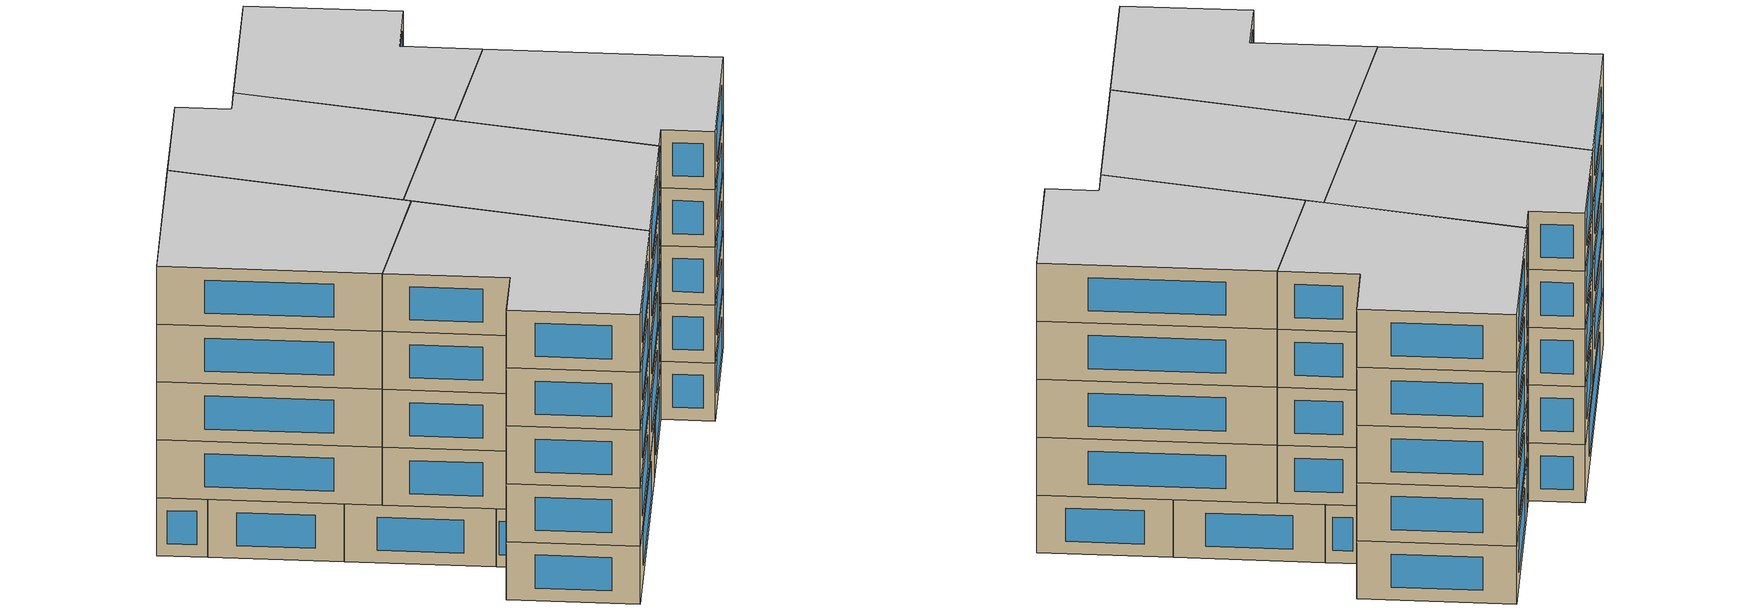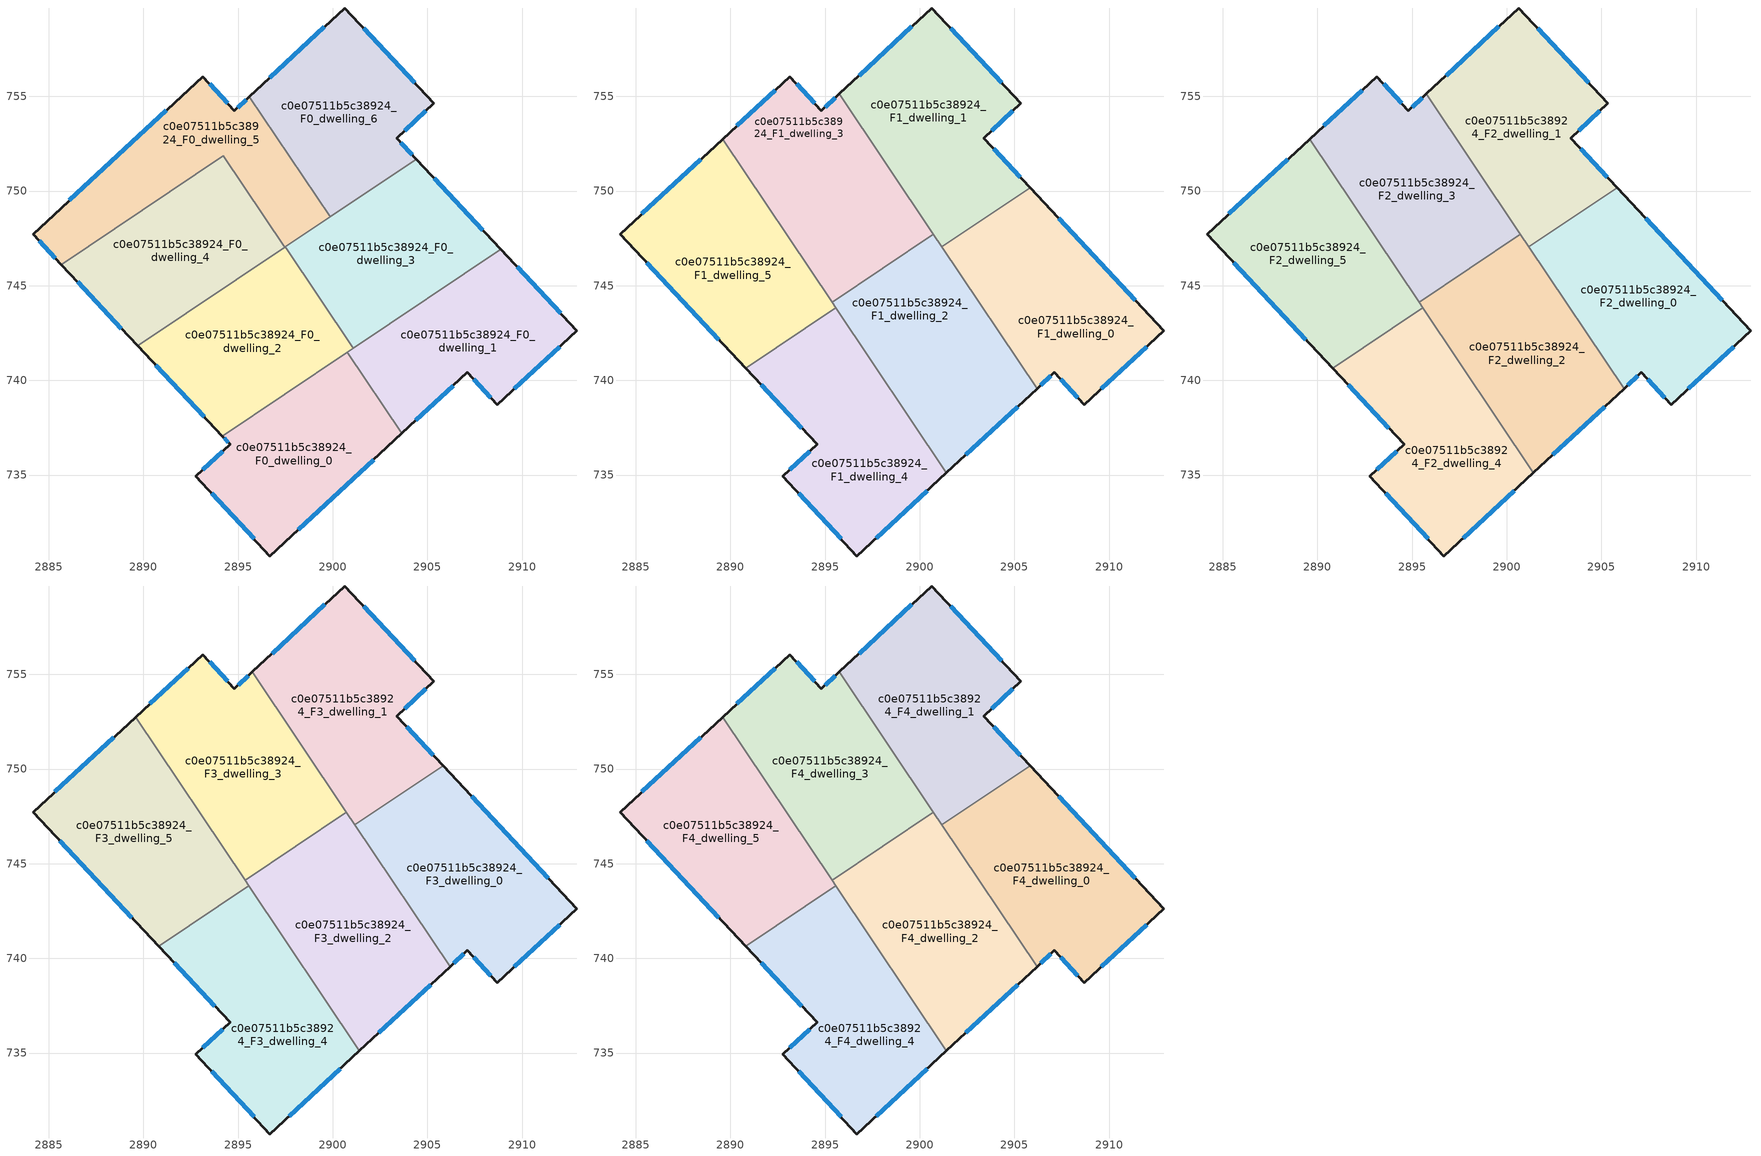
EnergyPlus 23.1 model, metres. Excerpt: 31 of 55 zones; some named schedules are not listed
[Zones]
c0e07511b5c38924_F0_dwelling_0
 floor ground (EU_floor_Construction): 2900.78,741.49 2903.65,737.2 2896.68,730.72 2892.75,734.92 2894.58,736.62 2894.17,737.05 z0
 wall outside (EU_wall_Construction): 2894.17,737.05 2894.58,736.62 2892.75,734.92 2896.68,730.72 2903.65,737.2 z0:3
 wall to c0e07511b5c38924_F0_dwelling_1 (EU_wall_Construction): 2903.65,737.2 2900.78,741.49 z0:3
 wall to c0e07511b5c38924_F0_dwelling_2 (EU_wall_Construction): 2900.78,741.49 2894.17,737.05 z0:3
 window (EU_Window_Construction): 2894.18,736.25 2893.14,735.29 / 2894.26,736.96 2894.49,736.71 / 2898.18,732.11 2902.16,735.81 / 2893.59,734.02 2895.84,731.62 z0.64:2.36
c0e07511b5c38924_F0_dwelling_1
 floor ground (EU_floor_Construction): 2908.88,746.92 2912.9,742.62 2908.7,738.71 2907.11,740.42 2903.65,737.2 2900.78,741.49 z0
 wall outside (EU_wall_Construction): 2903.65,737.2 2907.11,740.42 2908.7,738.71 2912.9,742.62 2908.88,746.92 z0:3
 wall to c0e07511b5c38924_F0_dwelling_3 (EU_wall_Construction): 2908.88,746.92 2901.09,741.69 z0:3
 wall to c0e07511b5c38924_F0_dwelling_2 (EU_wall_Construction): 2901.09,741.69 2900.78,741.48 z0:3
 window (EU_Window_Construction): 2912.04,743.54 2909.74,746 / 2909.6,739.55 2912,741.78 / 2907.45,740.05 2908.36,739.08 / 2904.39,737.89 2906.37,739.73 z0.64:2.36
c0e07511b5c38924_F0_dwelling_2
 floor ground (EU_floor_Construction): 2897.49,747.05 2901.09,741.69 2894.17,737.05 2889.7,741.82 z0
 wall outside (EU_wall_Construction): 2889.7,741.82 2894.17,737.05 z0:3
 wall to c0e07511b5c38924_F0_dwelling_3 (EU_wall_Construction): 2901.09,741.69 2897.49,747.05 z0:3
 wall to c0e07511b5c38924_F0_dwelling_4 (EU_wall_Construction): 2897.46,747.03 2889.7,741.82 z0:3
 wall to c0e07511b5c38924_F0_dwelling_5 (EU_wall_Construction): 2897.49,747.05 2897.46,747.03 z0:3
 window (EU_Window_Construction): 2890.66,740.8 2893.21,738.07 z0.64:2.36
 ceiling adiabatic (EU_roof_Construction): 2901.09,741.69 2898.19,746.01 2895.37,744.12 2898.27,739.8 z3; 2898.27,739.8 2894.67,745.16 2889.7,741.82 2894.17,737.05 z3
c0e07511b5c38924_F0_dwelling_3
 floor ground (EU_floor_Construction): 2904.41,751.69 2908.88,746.92 2901.09,741.69 2897.49,747.05 z0
 wall outside (EU_wall_Construction): 2908.88,746.92 2904.41,751.69 z0:3
 wall to c0e07511b5c38924_F0_dwelling_6 (EU_wall_Construction): 2904.41,751.69 2899.86,748.64 z0:3
 wall to c0e07511b5c38924_F0_dwelling_5 (EU_wall_Construction): 2899.86,748.64 2897.49,747.05 z0:3
 window (EU_Window_Construction): 2907.92,747.94 2905.37,750.67 z0.64:2.36
 ceiling adiabatic (EU_roof_Construction): 2908.88,746.92 2905.83,750.18 2901.17,747.06 2900.73,747.72 2898.19,746.01 2901.09,741.69 z3
c0e07511b5c38924_F0_dwelling_4
 floor ground (EU_floor_Construction): 2894.22,751.86 2897.46,747.03 2889.7,741.82 2885.67,746.12 z0
 wall outside (EU_wall_Construction): 2885.67,746.12 2889.7,741.82 z0:3
 wall to c0e07511b5c38924_F0_dwelling_5 (EU_wall_Construction): 2897.46,747.03 2894.22,751.86 2885.67,746.12 z0:3
 window (EU_Window_Construction): 2886.53,745.2 2888.83,742.74 z0.64:2.36
c0e07511b5c38924_F0_dwelling_5
 floor ground (EU_floor_Construction): 2895.6,754.99 2899.86,748.64 2897.46,747.03 2894.22,751.86 2885.67,746.12 2884.16,747.72 2893.14,756.05 2894.81,754.25 z0
 wall outside (EU_wall_Construction): 2895.6,754.99 2894.81,754.25 2893.14,756.05 2884.16,747.72 2885.67,746.12 z0:3
 wall to c0e07511b5c38924_F0_dwelling_6 (EU_wall_Construction): 2899.86,748.64 2895.6,754.99 z0:3
 window (EU_Window_Construction): 2884.49,747.38 2885.35,746.46 / 2891.22,754.26 2886.09,749.5 / 2894.45,754.64 2893.5,755.66 / 2895.43,754.83 2894.98,754.41 z0.64:2.36
c0e07511b5c38924_F0_dwelling_6
 floor ground (EU_floor_Construction): 2900.63,759.67 2905.34,754.64 2903.37,752.8 2904.41,751.69 2899.86,748.64 2895.6,754.99 z0
 wall outside (EU_wall_Construction): 2904.41,751.69 2903.37,752.8 2905.34,754.64 2900.63,759.67 2895.6,754.99 z0:3
 window (EU_Window_Construction): 2899.55,758.67 2896.68,755.99 / 2904.33,755.72 2901.64,758.59 / 2903.8,753.19 2904.92,754.25 / 2904.19,751.93 2903.6,752.56 z0.64:2.36
c0e07511b5c38924_F1_dwelling_0
 floor to c0e07511b5c38924_F0_dwelling_1 (EU_floor_Construction): 2908.88,746.92 2912.9,742.62 2908.7,738.71 2907.11,740.42 2906.2,739.57 2903.63,743.4 z3
 floor adiabatic (EU_floor_Construction): 2905.83,750.18 2908.88,746.92 2903.63,743.4 2901.17,747.06 z3
 wall outside (EU_wall_Construction): 2906.2,739.57 2907.11,740.42 2908.7,738.71 2912.9,742.62 2905.83,750.18 z3:6
 wall to c0e07511b5c38924_F1_dwelling_1 (EU_wall_Construction): 2905.83,750.18 2901.17,747.06 z3:6
 wall to c0e07511b5c38924_F1_dwelling_2 (EU_wall_Construction): 2901.17,747.06 2906.2,739.57 z3:6
 window (EU_Window_Construction): 2906.39,739.75 2906.92,740.23 / 2911.39,744.24 2907.34,748.56 / 2909.6,739.55 2912,741.78 / 2907.45,740.05 2908.36,739.08 z3.64:5.36
c0e07511b5c38924_F1_dwelling_1
 floor to c0e07511b5c38924_F0_dwelling_6 (EU_floor_Construction): 2900.63,759.67 2905.34,754.64 2903.37,752.8 2904.41,751.69 2900.03,748.75 2895.75,755.13 z3
 floor to c0e07511b5c38924_F0_dwelling_3 (EU_floor_Construction): 2904.41,751.69 2905.83,750.18 2901.17,747.06 2900.03,748.75 z3
 wall outside (EU_wall_Construction): 2905.83,750.18 2903.37,752.8 2905.34,754.64 2900.63,759.67 2895.75,755.13 z3:6
 wall to c0e07511b5c38924_F1_dwelling_3 (EU_wall_Construction): 2895.75,755.13 2900.73,747.72 z3:6
 wall to c0e07511b5c38924_F1_dwelling_2 (EU_wall_Construction): 2900.73,747.72 2901.17,747.06 z3:6
 window (EU_Window_Construction): 2899.59,758.7 2896.8,756.1 / 2904.33,755.72 2901.64,758.59 / 2903.8,753.19 2904.92,754.25 / 2905.3,750.74 2903.9,752.24 z3.64:5.36
c0e07511b5c38924_F1_dwelling_2
 floor to c0e07511b5c38924_F0_dwelling_0 (EU_floor_Construction): 2900.78,741.49 2903.65,737.2 2901.41,735.12 2898.27,739.8 z3
 floor to c0e07511b5c38924_F0_dwelling_1 (EU_floor_Construction): 2903.63,743.4 2906.2,739.57 2903.65,737.2 2900.78,741.49 z3
 floor adiabatic (EU_floor_Construction): 2900.73,747.72 2903.63,743.4 2898.27,739.8 2895.37,744.12 z3
 wall outside (EU_wall_Construction): 2901.41,735.12 2906.2,739.57 z3:6
 wall to c0e07511b5c38924_F1_dwelling_3 (EU_wall_Construction): 2900.73,747.72 2895.37,744.12 z3:6
 wall to c0e07511b5c38924_F1_dwelling_4 (EU_wall_Construction): 2895.57,743.82 2901.41,735.12 z3:6
 wall to c0e07511b5c38924_F1_dwelling_5 (EU_wall_Construction): 2895.37,744.12 2895.57,743.82 z3:6
 window (EU_Window_Construction): 2902.44,736.07 2905.17,738.61 z3.64:5.36
c0e07511b5c38924_F1_dwelling_3
 floor to c0e07511b5c38924_F0_dwelling_5 (EU_floor_Construction): 2895.6,754.99 2899.86,748.64 2897.46,747.03 2894.22,751.86 2891.43,749.99 2889.58,752.74 2893.14,756.05 2894.81,754.25 z3
 floor to c0e07511b5c38924_F0_dwelling_6 (EU_floor_Construction): 2895.75,755.13 2900.03,748.75 2899.86,748.64 2895.6,754.99 z3
 floor to c0e07511b5c38924_F0_dwelling_4 (EU_floor_Construction): 2894.22,751.86 2897.46,747.03 2894.67,745.16 2891.43,749.99 z3
 floor to c0e07511b5c38924_F0_dwelling_2 (EU_floor_Construction): 2897.49,747.05 2898.19,746.01 2895.37,744.12 2894.67,745.16 z3
 floor to c0e07511b5c38924_F0_dwelling_3 (EU_floor_Construction): 2900.03,748.75 2900.73,747.72 2898.19,746.01 2897.49,747.05 z3
 wall outside (EU_wall_Construction): 2895.75,755.13 2894.81,754.25 2893.14,756.05 2889.58,752.75 z3:6
 wall to c0e07511b5c38924_F1_dwelling_5 (EU_wall_Construction): 2889.58,752.75 2895.37,744.12 z3:6
 window (EU_Window_Construction): 2892.38,755.34 2890.34,753.45 / 2894.45,754.64 2893.5,755.66 / 2895.55,754.94 2895.01,754.44 z3.64:5.36
c0e07511b5c38924_F1_dwelling_4
 floor to c0e07511b5c38924_F0_dwelling_0 (EU_floor_Construction): 2898.27,739.8 2901.41,735.12 2896.68,730.72 2892.75,734.92 2894.58,736.62 2894.17,737.05 z3
 floor adiabatic (EU_floor_Construction): 2895.57,743.82 2898.27,739.8 2894.17,737.05 2890.81,740.63 z3
 wall outside (EU_wall_Construction): 2890.81,740.63 2894.58,736.62 2892.75,734.92 2896.68,730.72 2901.41,735.12 z3:6
 wall to c0e07511b5c38924_F1_dwelling_5 (EU_wall_Construction): 2895.57,743.82 2890.81,740.63 z3:6
 window (EU_Window_Construction): 2897.7,731.66 2900.4,734.18 / 2893.59,734.02 2895.84,731.62 / 2894.18,736.25 2893.14,735.29 / 2891.62,739.77 2893.77,737.48 z3.64:5.36
c0e07511b5c38924_F1_dwelling_5
 floor to c0e07511b5c38924_F0_dwelling_4 (EU_floor_Construction): 2891.43,749.99 2894.67,745.16 2889.7,741.82 2885.67,746.12 z3
 floor to c0e07511b5c38924_F0_dwelling_5 (EU_floor_Construction): 2889.58,752.74 2891.43,749.99 2885.67,746.12 2884.16,747.72 z3
 floor adiabatic (EU_floor_Construction): 2894.67,745.16 2895.57,743.82 2890.81,740.63 2889.7,741.82 z3
 wall outside (EU_wall_Construction): 2889.58,752.75 2884.16,747.72 2890.81,740.63 z3:6
 window (EU_Window_Construction): 2885.59,746.2 2889.39,742.15 / 2888.42,751.67 2885.32,748.8 z3.64:5.36
c0e07511b5c38924_F2_dwelling_0
 floor to c0e07511b5c38924_F1_dwelling_0 (EU_floor_Construction): 2905.83,750.18 2912.9,742.62 2908.7,738.71 2907.11,740.42 2906.2,739.57 2901.17,747.06 z6
 wall outside (EU_wall_Construction): 2906.2,739.57 2907.11,740.42 2908.7,738.71 2912.9,742.62 2905.83,750.18 z6:9
 wall to c0e07511b5c38924_F2_dwelling_1 (EU_wall_Construction): 2905.83,750.18 2901.17,747.06 z6:9
 wall to c0e07511b5c38924_F2_dwelling_2 (EU_wall_Construction): 2901.17,747.06 2906.2,739.57 z6:9
 window (EU_Window_Construction): 2906.39,739.75 2906.92,740.23 / 2911.39,744.24 2907.34,748.56 / 2909.6,739.55 2912,741.78 / 2907.45,740.05 2908.36,739.08 z6.64:8.36
c0e07511b5c38924_F2_dwelling_1
 floor to c0e07511b5c38924_F1_dwelling_1 (EU_floor_Construction): 2905.34,754.64 2903.37,752.8 2905.83,750.18 2901.17,747.06 2895.75,755.13 2900.63,759.67 z6
 wall outside (EU_wall_Construction): 2905.83,750.18 2903.37,752.8 2905.34,754.64 2900.63,759.67 2895.75,755.13 z6:9
 wall to c0e07511b5c38924_F2_dwelling_3 (EU_wall_Construction): 2895.75,755.13 2900.73,747.72 z6:9
 wall to c0e07511b5c38924_F2_dwelling_2 (EU_wall_Construction): 2900.73,747.72 2901.17,747.06 z6:9
 window (EU_Window_Construction): 2899.59,758.7 2896.8,756.1 / 2904.33,755.72 2901.64,758.59 / 2903.8,753.19 2904.92,754.25 / 2905.3,750.74 2903.9,752.24 z6.64:8.36
c0e07511b5c38924_F2_dwelling_2
 floor to c0e07511b5c38924_F1_dwelling_2 (EU_floor_Construction): 2900.73,747.72 2906.2,739.57 2901.41,735.12 2895.37,744.12 z6
 wall outside (EU_wall_Construction): 2901.41,735.12 2906.2,739.57 z6:9
 wall to c0e07511b5c38924_F2_dwelling_3 (EU_wall_Construction): 2900.73,747.72 2895.37,744.12 z6:9
 wall to c0e07511b5c38924_F2_dwelling_4 (EU_wall_Construction): 2895.57,743.82 2901.41,735.12 z6:9
 wall to c0e07511b5c38924_F2_dwelling_5 (EU_wall_Construction): 2895.37,744.12 2895.57,743.82 z6:9
 window (EU_Window_Construction): 2902.44,736.07 2905.17,738.61 z6.64:8.36
c0e07511b5c38924_F2_dwelling_3
 floor to c0e07511b5c38924_F1_dwelling_3 (EU_floor_Construction): 2895.75,755.13 2900.73,747.72 2895.37,744.12 2889.58,752.75 2893.14,756.05 2894.81,754.25 z6
 wall outside (EU_wall_Construction): 2895.75,755.13 2894.81,754.25 2893.14,756.05 2889.58,752.75 z6:9
 wall to c0e07511b5c38924_F2_dwelling_5 (EU_wall_Construction): 2889.58,752.75 2895.37,744.12 z6:9
 window (EU_Window_Construction): 2892.38,755.34 2890.34,753.45 / 2894.45,754.64 2893.5,755.66 / 2895.55,754.94 2895.01,754.44 z6.64:8.36
c0e07511b5c38924_F2_dwelling_4
 floor to c0e07511b5c38924_F1_dwelling_4 (EU_floor_Construction): 2895.57,743.82 2901.41,735.12 2896.68,730.72 2892.75,734.92 2894.58,736.62 2890.81,740.63 z6
 wall outside (EU_wall_Construction): 2890.81,740.63 2894.58,736.62 2892.75,734.92 2896.68,730.72 2901.41,735.12 z6:9
 wall to c0e07511b5c38924_F2_dwelling_5 (EU_wall_Construction): 2895.57,743.82 2890.81,740.63 z6:9
 window (EU_Window_Construction): 2897.7,731.66 2900.4,734.18 / 2893.59,734.02 2895.84,731.62 / 2894.18,736.25 2893.14,735.29 / 2891.62,739.77 2893.77,737.48 z6.64:8.36
c0e07511b5c38924_F2_dwelling_5
 floor to c0e07511b5c38924_F1_dwelling_5 (EU_floor_Construction): 2889.58,752.75 2895.57,743.82 2890.81,740.63 2884.16,747.72 z6
 wall outside (EU_wall_Construction): 2889.58,752.75 2884.16,747.72 2890.81,740.63 z6:9
 window (EU_Window_Construction): 2885.59,746.2 2889.39,742.15 / 2888.42,751.67 2885.32,748.8 z6.64:8.36
c0e07511b5c38924_F3_dwelling_0
 floor to c0e07511b5c38924_F2_dwelling_0 (EU_floor_Construction): 2905.83,750.18 2912.9,742.62 2908.7,738.71 2907.11,740.42 2906.2,739.57 2901.17,747.06 z9
 wall outside (EU_wall_Construction): 2906.2,739.57 2907.11,740.42 2908.7,738.71 2912.9,742.62 2905.83,750.18 z9:12
 wall to c0e07511b5c38924_F3_dwelling_1 (EU_wall_Construction): 2905.83,750.18 2901.17,747.06 z9:12
 wall to c0e07511b5c38924_F3_dwelling_2 (EU_wall_Construction): 2901.17,747.06 2906.2,739.57 z9:12
 window (EU_Window_Construction): 2906.39,739.75 2906.92,740.23 / 2911.39,744.24 2907.34,748.56 / 2909.6,739.55 2912,741.78 / 2907.45,740.05 2908.36,739.08 z9.64:11.36
c0e07511b5c38924_F3_dwelling_1
 floor to c0e07511b5c38924_F2_dwelling_1 (EU_floor_Construction): 2905.34,754.64 2903.37,752.8 2905.83,750.18 2901.17,747.06 2895.75,755.13 2900.63,759.67 z9
 wall outside (EU_wall_Construction): 2905.83,750.18 2903.37,752.8 2905.34,754.64 2900.63,759.67 2895.75,755.13 z9:12
 wall to c0e07511b5c38924_F3_dwelling_3 (EU_wall_Construction): 2895.75,755.13 2900.73,747.72 z9:12
 wall to c0e07511b5c38924_F3_dwelling_2 (EU_wall_Construction): 2900.73,747.72 2901.17,747.06 z9:12
 window (EU_Window_Construction): 2899.59,758.7 2896.8,756.1 / 2904.33,755.72 2901.64,758.59 / 2903.8,753.19 2904.92,754.25 / 2905.3,750.74 2903.9,752.24 z9.64:11.36
c0e07511b5c38924_F3_dwelling_2
 floor to c0e07511b5c38924_F2_dwelling_2 (EU_floor_Construction): 2900.73,747.72 2906.2,739.57 2901.41,735.12 2895.37,744.12 z9
 wall outside (EU_wall_Construction): 2901.41,735.12 2906.2,739.57 z9:12
 wall to c0e07511b5c38924_F3_dwelling_3 (EU_wall_Construction): 2900.73,747.72 2895.37,744.12 z9:12
 wall to c0e07511b5c38924_F3_dwelling_4 (EU_wall_Construction): 2895.57,743.82 2901.41,735.12 z9:12
 wall to c0e07511b5c38924_F3_dwelling_5 (EU_wall_Construction): 2895.37,744.12 2895.57,743.82 z9:12
 window (EU_Window_Construction): 2902.44,736.07 2905.17,738.61 z9.64:11.36
c0e07511b5c38924_F3_dwelling_3
 floor to c0e07511b5c38924_F2_dwelling_3 (EU_floor_Construction): 2895.75,755.13 2900.73,747.72 2895.37,744.12 2889.58,752.75 2893.14,756.05 2894.81,754.25 z9
 wall outside (EU_wall_Construction): 2895.75,755.13 2894.81,754.25 2893.14,756.05 2889.58,752.75 z9:12
 wall to c0e07511b5c38924_F3_dwelling_5 (EU_wall_Construction): 2889.58,752.75 2895.37,744.12 z9:12
 window (EU_Window_Construction): 2892.38,755.34 2890.34,753.45 / 2894.45,754.64 2893.5,755.66 / 2895.55,754.94 2895.01,754.44 z9.64:11.36
c0e07511b5c38924_F3_dwelling_4
 floor to c0e07511b5c38924_F2_dwelling_4 (EU_floor_Construction): 2895.57,743.82 2901.41,735.12 2896.68,730.72 2892.75,734.92 2894.58,736.62 2890.81,740.63 z9
 wall outside (EU_wall_Construction): 2890.81,740.63 2894.58,736.62 2892.75,734.92 2896.68,730.72 2901.41,735.12 z9:12
 wall to c0e07511b5c38924_F3_dwelling_5 (EU_wall_Construction): 2895.57,743.82 2890.81,740.63 z9:12
 window (EU_Window_Construction): 2897.7,731.66 2900.4,734.18 / 2893.59,734.02 2895.84,731.62 / 2894.18,736.25 2893.14,735.29 / 2891.62,739.77 2893.77,737.48 z9.64:11.36
c0e07511b5c38924_F3_dwelling_5
 floor to c0e07511b5c38924_F2_dwelling_5 (EU_floor_Construction): 2889.58,752.75 2895.57,743.82 2890.81,740.63 2884.16,747.72 z9
 wall outside (EU_wall_Construction): 2889.58,752.75 2884.16,747.72 2890.81,740.63 z9:12
 window (EU_Window_Construction): 2885.59,746.2 2889.39,742.15 / 2888.42,751.67 2885.32,748.8 z9.64:11.36
c0e07511b5c38924_F4_dwelling_0
 floor to c0e07511b5c38924_F3_dwelling_0 (EU_floor_Construction): 2905.83,750.18 2912.9,742.62 2908.7,738.71 2907.11,740.42 2906.2,739.57 2901.17,747.06 z12
 wall outside (EU_wall_Construction): 2906.2,739.57 2907.11,740.42 2908.7,738.71 2912.9,742.62 2905.83,750.18 z12:15
 wall to c0e07511b5c38924_F4_dwelling_1 (EU_wall_Construction): 2905.83,750.18 2901.17,747.06 z12:15
 wall to c0e07511b5c38924_F4_dwelling_2 (EU_wall_Construction): 2901.17,747.06 2906.2,739.57 z12:15
 window (EU_Window_Construction): 2906.39,739.75 2906.92,740.23 / 2911.39,744.24 2907.34,748.56 / 2909.6,739.55 2912,741.78 / 2907.45,740.05 2908.36,739.08 z12.64:14.36
 ceiling to c0e07511b5c38924_F5_dwelling_0 (EU_floor_Construction): 2912.9,742.62 2905.83,750.18 2901.17,747.06 2906.2,739.57 2907.11,740.42 2908.7,738.71 z15
c0e07511b5c38924_F4_dwelling_1
 floor to c0e07511b5c38924_F3_dwelling_1 (EU_floor_Construction): 2905.34,754.64 2903.37,752.8 2905.83,750.18 2901.17,747.06 2895.75,755.13 2900.63,759.67 z12
 wall outside (EU_wall_Construction): 2905.83,750.18 2903.37,752.8 2905.34,754.64 2900.63,759.67 2895.75,755.13 z12:15
 wall to c0e07511b5c38924_F4_dwelling_3 (EU_wall_Construction): 2895.75,755.13 2900.73,747.72 z12:15
 wall to c0e07511b5c38924_F4_dwelling_2 (EU_wall_Construction): 2900.73,747.72 2901.17,747.06 z12:15
 window (EU_Window_Construction): 2899.59,758.7 2896.8,756.1 / 2904.33,755.72 2901.64,758.59 / 2903.8,753.19 2904.92,754.25 / 2905.3,750.74 2903.9,752.24 z12.64:14.36
 ceiling to c0e07511b5c38924_F5_dwelling_1 (EU_floor_Construction): 2905.83,750.18 2903.37,752.8 2905.34,754.64 2900.63,759.67 2895.75,755.13 2901.17,747.06 z15
c0e07511b5c38924_F4_dwelling_2
 floor to c0e07511b5c38924_F3_dwelling_2 (EU_floor_Construction): 2900.73,747.72 2906.2,739.57 2901.41,735.12 2895.37,744.12 z12
 wall outside (EU_wall_Construction): 2901.41,735.12 2906.2,739.57 z12:15
 wall to c0e07511b5c38924_F4_dwelling_3 (EU_wall_Construction): 2900.73,747.72 2895.37,744.12 z12:15
 wall to c0e07511b5c38924_F4_dwelling_4 (EU_wall_Construction): 2895.57,743.82 2901.41,735.12 z12:15
 wall to c0e07511b5c38924_F4_dwelling_5 (EU_wall_Construction): 2895.37,744.12 2895.57,743.82 z12:15
 window (EU_Window_Construction): 2902.44,736.07 2905.17,738.61 z12.64:14.36
 ceiling to c0e07511b5c38924_F5_dwelling_2 (EU_floor_Construction): 2906.2,739.57 2900.73,747.72 2895.37,744.12 2901.41,735.12 z15
c0e07511b5c38924_F4_dwelling_3
 floor to c0e07511b5c38924_F3_dwelling_3 (EU_floor_Construction): 2895.75,755.13 2900.73,747.72 2895.37,744.12 2889.58,752.75 2893.14,756.05 2894.81,754.25 z12
 wall outside (EU_wall_Construction): 2895.75,755.13 2894.81,754.25 2893.14,756.05 2889.58,752.75 z12:15
 wall to c0e07511b5c38924_F4_dwelling_5 (EU_wall_Construction): 2889.58,752.75 2895.37,744.12 z12:15
 window (EU_Window_Construction): 2892.38,755.34 2890.34,753.45 / 2894.45,754.64 2893.5,755.66 / 2895.55,754.94 2895.01,754.44 z12.64:14.36
 ceiling to c0e07511b5c38924_F5_dwelling_3 (EU_floor_Construction): 2900.73,747.72 2895.75,755.13 2894.81,754.25 2893.14,756.05 2889.58,752.75 2895.37,744.12 z15
c0e07511b5c38924_F4_dwelling_4
 floor to c0e07511b5c38924_F3_dwelling_4 (EU_floor_Construction): 2895.57,743.82 2901.41,735.12 2896.68,730.72 2892.75,734.92 2894.58,736.62 2890.81,740.63 z12
 wall outside (EU_wall_Construction): 2890.81,740.63 2894.58,736.62 2892.75,734.92 2896.68,730.72 2901.41,735.12 z12:15
 wall to c0e07511b5c38924_F4_dwelling_5 (EU_wall_Construction): 2895.57,743.82 2890.81,740.63 z12:15
 window (EU_Window_Construction): 2897.7,731.66 2900.4,734.18 / 2893.59,734.02 2895.84,731.62 / 2894.18,736.25 2893.14,735.29 / 2891.62,739.77 2893.77,737.48 z12.64:14.36
 ceiling to c0e07511b5c38924_F5_dwelling_4 (EU_floor_Construction): 2901.41,735.12 2895.57,743.82 2890.81,740.63 2894.58,736.62 2892.75,734.92 2896.68,730.72 z15
c0e07511b5c38924_F4_dwelling_5
 floor to c0e07511b5c38924_F3_dwelling_5 (EU_floor_Construction): 2889.58,752.75 2895.57,743.82 2890.81,740.63 2884.16,747.72 z12
 wall outside (EU_wall_Construction): 2889.58,752.75 2884.16,747.72 2890.81,740.63 z12:15
 window (EU_Window_Construction): 2885.59,746.2 2889.39,742.15 / 2888.42,751.67 2885.32,748.8 z12.64:14.36
 ceiling to c0e07511b5c38924_F5_dwelling_5 (EU_floor_Construction): 2895.57,743.82 2889.58,752.75 2884.16,747.72 2890.81,740.63 z15
[Building]
EU S2 Campaign: North Axis=0; Terrain=City; Solar Distribution=FullExterior
[Site:Location]
Yerevan-Zvartnots.Intl.AP: Latitude=40.15; Longitude=44.383; Time Zone=4; Elevation=854
[SizingPeriod:WeatherFileDays]
AnnualSizingPeriod: Begin Month=1; Begin Day of Month=1; End Month=12; End Day of Month=31; Day of Week for Start Day=Monday; Use Weather File Daylight Saving Period=No; Use Weather File Rain and Snow Indicators=No
[MATERIAL]
EU_InternalMass_Material: Roughness=MediumRough; Thickness=0.1; Conductivity=1; Density=1800; Specific Heat=900; Thermal Absorptance=0.9; Solar Absorptance=0.7; Visible Absorptance=0.7
[MATERIAL:NOMASS] Roughness=MediumRough; Thermal Absorptance=0.9; Solar Absorptance=0.7; Visible Absorptance=0.7
Name | Thermal Resistance
EU_wall_NoMass | 1.05043
EU_roof_NoMass | 1.45357
EU_floor_NoMass | 0.478065
[WINDOWMATERIAL:SIMPLEGLAZINGSYSTEM]
EU_Window_SimpleGlazing: UFactor=2.5566; Solar Heat Gain Coefficient=0.75; Visible Transmittance=0.75
[CONSTRUCTION]
EU_wall_Construction: EU_wall_NoMass
EU_roof_Construction: EU_roof_NoMass
EU_floor_Construction: EU_floor_NoMass
EU_Window_Construction: EU_Window_SimpleGlazing
EU_InternalMass_Construction: EU_InternalMass_Material
[ZONE] Type=1; Multiplier=1; Ceiling Height=autocalculate; Floor Area=autocalculate; Part of Total Floor Area=Yes
Name | Volume
c0e07511b5c38924_F0_dwelling_0 | 171.441
c0e07511b5c38924_F1_dwelling_0; c0e07511b5c38924_F2_dwelling_0; c0e07511b5c38924_F3_dwelling_0; c0e07511b5c38924_F4_dwelling_0; c0e07511b5c38924_F1_dwelling_1; c0e07511b5c38924_F2_dwelling_1; c0e07511b5c38924_F3_dwelling_1; c0e07511b5c38924_F4_dwelling_1 | 200.012
c0e07511b5c38924_F0_dwelling_1 | 171.431
c0e07511b5c38924_F0_dwelling_2 | 171.436
c0e07511b5c38924_F1_dwelling_2; c0e07511b5c38924_F2_dwelling_2; c0e07511b5c38924_F3_dwelling_2; c0e07511b5c38924_F4_dwelling_2 | 199.996
c0e07511b5c38924_F0_dwelling_3 | 171.43
c0e07511b5c38924_F1_dwelling_3; c0e07511b5c38924_F2_dwelling_3; c0e07511b5c38924_F3_dwelling_3; c0e07511b5c38924_F4_dwelling_3 | 200.014
c0e07511b5c38924_F0_dwelling_4 | 171.439
c0e07511b5c38924_F1_dwelling_4; c0e07511b5c38924_F2_dwelling_4; c0e07511b5c38924_F3_dwelling_4; c0e07511b5c38924_F4_dwelling_4 | 200.02
c0e07511b5c38924_F0_dwelling_5 | 171.426
c0e07511b5c38924_F1_dwelling_5; c0e07511b5c38924_F2_dwelling_5; c0e07511b5c38924_F3_dwelling_5; c0e07511b5c38924_F4_dwelling_5 | 200.013
c0e07511b5c38924_F0_dwelling_6 | 171.438
[INTERNALMASS] Construction=EU_InternalMass_Construction
Name | Zone or ZoneList | Surface Area
c0e07511b5c38924_F0_dwelling_0_EU_InternalMass | c0e07511b5c38924_F0_dwelling_0 | 57.1478
c0e07511b5c38924_F0_dwelling_1_EU_InternalMass | c0e07511b5c38924_F0_dwelling_1 | 57.1441
c0e07511b5c38924_F0_dwelling_2_EU_InternalMass | c0e07511b5c38924_F0_dwelling_2 | 57.1464
c0e07511b5c38924_F0_dwelling_3_EU_InternalMass | c0e07511b5c38924_F0_dwelling_3 | 57.1434
c0e07511b5c38924_F0_dwelling_4_EU_InternalMass | c0e07511b5c38924_F0_dwelling_4 | 57.1472
c0e07511b5c38924_F0_dwelling_5_EU_InternalMass | c0e07511b5c38924_F0_dwelling_5 | 57.1419
c0e07511b5c38924_F0_dwelling_6_EU_InternalMass | c0e07511b5c38924_F0_dwelling_6 | 57.1459
c0e07511b5c38924_F1_dwelling_0_EU_InternalMass | c0e07511b5c38924_F1_dwelling_0 | 66.6708
c0e07511b5c38924_F1_dwelling_1_EU_InternalMass | c0e07511b5c38924_F1_dwelling_1 | 66.6707
c0e07511b5c38924_F1_dwelling_2_EU_InternalMass | c0e07511b5c38924_F1_dwelling_2 | 66.6654
c0e07511b5c38924_F1_dwelling_3_EU_InternalMass | c0e07511b5c38924_F1_dwelling_3 | 66.6714
c0e07511b5c38924_F1_dwelling_4_EU_InternalMass | c0e07511b5c38924_F1_dwelling_4 | 66.6731
c0e07511b5c38924_F1_dwelling_5_EU_InternalMass | c0e07511b5c38924_F1_dwelling_5 | 66.6713
c0e07511b5c38924_F2_dwelling_0_EU_InternalMass | c0e07511b5c38924_F2_dwelling_0 | 66.6708
c0e07511b5c38924_F2_dwelling_1_EU_InternalMass | c0e07511b5c38924_F2_dwelling_1 | 66.6707
c0e07511b5c38924_F2_dwelling_2_EU_InternalMass | c0e07511b5c38924_F2_dwelling_2 | 66.6654
c0e07511b5c38924_F2_dwelling_3_EU_InternalMass | c0e07511b5c38924_F2_dwelling_3 | 66.6714
c0e07511b5c38924_F2_dwelling_4_EU_InternalMass | c0e07511b5c38924_F2_dwelling_4 | 66.6731
c0e07511b5c38924_F2_dwelling_5_EU_InternalMass | c0e07511b5c38924_F2_dwelling_5 | 66.6713
c0e07511b5c38924_F3_dwelling_0_EU_InternalMass | c0e07511b5c38924_F3_dwelling_0 | 66.6708
c0e07511b5c38924_F3_dwelling_1_EU_InternalMass | c0e07511b5c38924_F3_dwelling_1 | 66.6707
c0e07511b5c38924_F3_dwelling_2_EU_InternalMass | c0e07511b5c38924_F3_dwelling_2 | 66.6654
c0e07511b5c38924_F3_dwelling_3_EU_InternalMass | c0e07511b5c38924_F3_dwelling_3 | 66.6714
c0e07511b5c38924_F3_dwelling_4_EU_InternalMass | c0e07511b5c38924_F3_dwelling_4 | 66.6731
c0e07511b5c38924_F3_dwelling_5_EU_InternalMass | c0e07511b5c38924_F3_dwelling_5 | 66.6713
c0e07511b5c38924_F4_dwelling_0_EU_InternalMass | c0e07511b5c38924_F4_dwelling_0 | 66.6708
c0e07511b5c38924_F4_dwelling_1_EU_InternalMass | c0e07511b5c38924_F4_dwelling_1 | 66.6707
c0e07511b5c38924_F4_dwelling_2_EU_InternalMass | c0e07511b5c38924_F4_dwelling_2 | 66.6654
c0e07511b5c38924_F4_dwelling_3_EU_InternalMass | c0e07511b5c38924_F4_dwelling_3 | 66.6714
c0e07511b5c38924_F4_dwelling_4_EU_InternalMass | c0e07511b5c38924_F4_dwelling_4 | 66.6731
c0e07511b5c38924_F4_dwelling_5_EU_InternalMass | c0e07511b5c38924_F4_dwelling_5 | 66.6713
[OTHEREQUIPMENT] Fuel Type=Electricity; Design Level Calculation Method=Watts/Area; Power per Zone Floor Area=1; Fraction Latent=0; Fraction Radiant=0; Fraction Lost=0; Carbon Dioxide Generation Rate=0; EndUse Subcategory=EU_Step8_InternalGains
Name | Zone or ZoneList or Space or SpaceList | Schedule
EU_Step8_InternalGain_c0e07511b5c38924_F0_dwelling_0_f000 | c0e07511b5c38924_F0_dwelling_0 | EU_Step8_GainSchedule_c0e07511b5c38924_F0_dwelling_0_f000
EU_Step8_InternalGain_c0e07511b5c38924_F0_dwelling_1_f000 | c0e07511b5c38924_F0_dwelling_1 | EU_Step8_GainSchedule_c0e07511b5c38924_F0_dwelling_1_f000
EU_Step8_InternalGain_c0e07511b5c38924_F0_dwelling_2_f000 | c0e07511b5c38924_F0_dwelling_2 | EU_Step8_GainSchedule_c0e07511b5c38924_F0_dwelling_2_f000
EU_Step8_InternalGain_c0e07511b5c38924_F0_dwelling_3_f000 | c0e07511b5c38924_F0_dwelling_3 | EU_Step8_GainSchedule_c0e07511b5c38924_F0_dwelling_3_f000
EU_Step8_InternalGain_c0e07511b5c38924_F0_dwelling_4_f000 | c0e07511b5c38924_F0_dwelling_4 | EU_Step8_GainSchedule_c0e07511b5c38924_F0_dwelling_4_f000
EU_Step8_InternalGain_c0e07511b5c38924_F0_dwelling_5_f000 | c0e07511b5c38924_F0_dwelling_5 | EU_Step8_GainSchedule_c0e07511b5c38924_F0_dwelling_5_f000
EU_Step8_InternalGain_c0e07511b5c38924_F0_dwelling_6_f000 | c0e07511b5c38924_F0_dwelling_6 | EU_Step8_GainSchedule_c0e07511b5c38924_F0_dwelling_6_f000
EU_Step8_InternalGain_c0e07511b5c38924_F1_dwelling_0_f000 | c0e07511b5c38924_F1_dwelling_0 | EU_Step8_GainSchedule_c0e07511b5c38924_F1_dwelling_0_f000
EU_Step8_InternalGain_c0e07511b5c38924_F1_dwelling_1_f000 | c0e07511b5c38924_F1_dwelling_1 | EU_Step8_GainSchedule_c0e07511b5c38924_F1_dwelling_1_f000
EU_Step8_InternalGain_c0e07511b5c38924_F1_dwelling_2_f000 | c0e07511b5c38924_F1_dwelling_2 | EU_Step8_GainSchedule_c0e07511b5c38924_F1_dwelling_2_f000
EU_Step8_InternalGain_c0e07511b5c38924_F1_dwelling_3_f000 | c0e07511b5c38924_F1_dwelling_3 | EU_Step8_GainSchedule_c0e07511b5c38924_F1_dwelling_3_f000
EU_Step8_InternalGain_c0e07511b5c38924_F1_dwelling_4_f000 | c0e07511b5c38924_F1_dwelling_4 | EU_Step8_GainSchedule_c0e07511b5c38924_F1_dwelling_4_f000
EU_Step8_InternalGain_c0e07511b5c38924_F1_dwelling_5_f000 | c0e07511b5c38924_F1_dwelling_5 | EU_Step8_GainSchedule_c0e07511b5c38924_F1_dwelling_5_f000
EU_Step8_InternalGain_c0e07511b5c38924_F2_dwelling_0_f000 | c0e07511b5c38924_F2_dwelling_0 | EU_Step8_GainSchedule_c0e07511b5c38924_F2_dwelling_0_f000
EU_Step8_InternalGain_c0e07511b5c38924_F2_dwelling_1_f000 | c0e07511b5c38924_F2_dwelling_1 | EU_Step8_GainSchedule_c0e07511b5c38924_F2_dwelling_1_f000
EU_Step8_InternalGain_c0e07511b5c38924_F2_dwelling_2_f000 | c0e07511b5c38924_F2_dwelling_2 | EU_Step8_GainSchedule_c0e07511b5c38924_F2_dwelling_2_f000
EU_Step8_InternalGain_c0e07511b5c38924_F2_dwelling_3_f000 | c0e07511b5c38924_F2_dwelling_3 | EU_Step8_GainSchedule_c0e07511b5c38924_F2_dwelling_3_f000
EU_Step8_InternalGain_c0e07511b5c38924_F2_dwelling_4_f000 | c0e07511b5c38924_F2_dwelling_4 | EU_Step8_GainSchedule_c0e07511b5c38924_F2_dwelling_4_f000
EU_Step8_InternalGain_c0e07511b5c38924_F2_dwelling_5_f000 | c0e07511b5c38924_F2_dwelling_5 | EU_Step8_GainSchedule_c0e07511b5c38924_F2_dwelling_5_f000
EU_Step8_InternalGain_c0e07511b5c38924_F3_dwelling_0_f000 | c0e07511b5c38924_F3_dwelling_0 | EU_Step8_GainSchedule_c0e07511b5c38924_F3_dwelling_0_f000
EU_Step8_InternalGain_c0e07511b5c38924_F3_dwelling_1_f000 | c0e07511b5c38924_F3_dwelling_1 | EU_Step8_GainSchedule_c0e07511b5c38924_F3_dwelling_1_f000
EU_Step8_InternalGain_c0e07511b5c38924_F3_dwelling_2_f000 | c0e07511b5c38924_F3_dwelling_2 | EU_Step8_GainSchedule_c0e07511b5c38924_F3_dwelling_2_f000
EU_Step8_InternalGain_c0e07511b5c38924_F3_dwelling_3_f000 | c0e07511b5c38924_F3_dwelling_3 | EU_Step8_GainSchedule_c0e07511b5c38924_F3_dwelling_3_f000
EU_Step8_InternalGain_c0e07511b5c38924_F3_dwelling_4_f000 | c0e07511b5c38924_F3_dwelling_4 | EU_Step8_GainSchedule_c0e07511b5c38924_F3_dwelling_4_f000
EU_Step8_InternalGain_c0e07511b5c38924_F3_dwelling_5_f000 | c0e07511b5c38924_F3_dwelling_5 | EU_Step8_GainSchedule_c0e07511b5c38924_F3_dwelling_5_f000
EU_Step8_InternalGain_c0e07511b5c38924_F4_dwelling_0_f000 | c0e07511b5c38924_F4_dwelling_0 | EU_Step8_GainSchedule_c0e07511b5c38924_F4_dwelling_0_f000
EU_Step8_InternalGain_c0e07511b5c38924_F4_dwelling_1_f000 | c0e07511b5c38924_F4_dwelling_1 | EU_Step8_GainSchedule_c0e07511b5c38924_F4_dwelling_1_f000
EU_Step8_InternalGain_c0e07511b5c38924_F4_dwelling_2_f000 | c0e07511b5c38924_F4_dwelling_2 | EU_Step8_GainSchedule_c0e07511b5c38924_F4_dwelling_2_f000
EU_Step8_InternalGain_c0e07511b5c38924_F4_dwelling_3_f000 | c0e07511b5c38924_F4_dwelling_3 | EU_Step8_GainSchedule_c0e07511b5c38924_F4_dwelling_3_f000
EU_Step8_InternalGain_c0e07511b5c38924_F4_dwelling_4_f000 | c0e07511b5c38924_F4_dwelling_4 | EU_Step8_GainSchedule_c0e07511b5c38924_F4_dwelling_4_f000
EU_Step8_InternalGain_c0e07511b5c38924_F4_dwelling_5_f000 | c0e07511b5c38924_F4_dwelling_5 | EU_Step8_GainSchedule_c0e07511b5c38924_F4_dwelling_5_f000
[ZONEVENTILATION:DESIGNFLOWRATE] Schedule=EU_AlwaysOn; Design Flow Rate Calculation Method=AirChanges/Hour; Air Changes per Hour=0.557805; Ventilation Type=Natural; Fan Pressure Rise=0; Fan Total Efficiency=1; Constant Term Coefficient=1; Temperature Term Coefficient=0; Velocity Term Coefficient=0; Velocity Squared Term Coefficient=0; Minimum Indoor Temperature=-100; Maximum Indoor Temperature=100; Delta Temperature=-100; Minimum Outdoor Temperature=-100; Maximum Outdoor Temperature=100; Maximum Wind Speed=40
Name | Zone or ZoneList or Space or SpaceList
EU_ConstantAir_c0e07511b5c38924_F0_dwelling_0 | c0e07511b5c38924_F0_dwelling_0
EU_ConstantAir_c0e07511b5c38924_F0_dwelling_1 | c0e07511b5c38924_F0_dwelling_1
EU_ConstantAir_c0e07511b5c38924_F0_dwelling_2 | c0e07511b5c38924_F0_dwelling_2
EU_ConstantAir_c0e07511b5c38924_F0_dwelling_3 | c0e07511b5c38924_F0_dwelling_3
EU_ConstantAir_c0e07511b5c38924_F0_dwelling_4 | c0e07511b5c38924_F0_dwelling_4
EU_ConstantAir_c0e07511b5c38924_F0_dwelling_5 | c0e07511b5c38924_F0_dwelling_5
EU_ConstantAir_c0e07511b5c38924_F0_dwelling_6 | c0e07511b5c38924_F0_dwelling_6
EU_ConstantAir_c0e07511b5c38924_F1_dwelling_0 | c0e07511b5c38924_F1_dwelling_0
EU_ConstantAir_c0e07511b5c38924_F1_dwelling_1 | c0e07511b5c38924_F1_dwelling_1
EU_ConstantAir_c0e07511b5c38924_F1_dwelling_2 | c0e07511b5c38924_F1_dwelling_2
EU_ConstantAir_c0e07511b5c38924_F1_dwelling_3 | c0e07511b5c38924_F1_dwelling_3
EU_ConstantAir_c0e07511b5c38924_F1_dwelling_4 | c0e07511b5c38924_F1_dwelling_4
EU_ConstantAir_c0e07511b5c38924_F1_dwelling_5 | c0e07511b5c38924_F1_dwelling_5
EU_ConstantAir_c0e07511b5c38924_F2_dwelling_0 | c0e07511b5c38924_F2_dwelling_0
EU_ConstantAir_c0e07511b5c38924_F2_dwelling_1 | c0e07511b5c38924_F2_dwelling_1
EU_ConstantAir_c0e07511b5c38924_F2_dwelling_2 | c0e07511b5c38924_F2_dwelling_2
EU_ConstantAir_c0e07511b5c38924_F2_dwelling_3 | c0e07511b5c38924_F2_dwelling_3
EU_ConstantAir_c0e07511b5c38924_F2_dwelling_4 | c0e07511b5c38924_F2_dwelling_4
EU_ConstantAir_c0e07511b5c38924_F2_dwelling_5 | c0e07511b5c38924_F2_dwelling_5
EU_ConstantAir_c0e07511b5c38924_F3_dwelling_0 | c0e07511b5c38924_F3_dwelling_0
EU_ConstantAir_c0e07511b5c38924_F3_dwelling_1 | c0e07511b5c38924_F3_dwelling_1
EU_ConstantAir_c0e07511b5c38924_F3_dwelling_2 | c0e07511b5c38924_F3_dwelling_2
EU_ConstantAir_c0e07511b5c38924_F3_dwelling_3 | c0e07511b5c38924_F3_dwelling_3
EU_ConstantAir_c0e07511b5c38924_F3_dwelling_4 | c0e07511b5c38924_F3_dwelling_4
EU_ConstantAir_c0e07511b5c38924_F3_dwelling_5 | c0e07511b5c38924_F3_dwelling_5
EU_ConstantAir_c0e07511b5c38924_F4_dwelling_0 | c0e07511b5c38924_F4_dwelling_0
EU_ConstantAir_c0e07511b5c38924_F4_dwelling_1 | c0e07511b5c38924_F4_dwelling_1
EU_ConstantAir_c0e07511b5c38924_F4_dwelling_2 | c0e07511b5c38924_F4_dwelling_2
EU_ConstantAir_c0e07511b5c38924_F4_dwelling_3 | c0e07511b5c38924_F4_dwelling_3
EU_ConstantAir_c0e07511b5c38924_F4_dwelling_4 | c0e07511b5c38924_F4_dwelling_4
EU_ConstantAir_c0e07511b5c38924_F4_dwelling_5 | c0e07511b5c38924_F4_dwelling_5
[HVACTEMPLATE:ZONE:IDEALLOADSAIRSYSTEM] System Availability Schedule=EU_AlwaysOn; Maximum Heating Supply Air Temperature=50; Minimum Cooling Supply Air Temperature=13; Maximum Heating Supply Air Humidity Ratio=0.0156; Minimum Cooling Supply Air Humidity Ratio=0.0077; Heating Limit=NoLimit; Cooling Limit=NoLimit; Heating Availability Schedule=EU_AlwaysOn; Cooling Availability Schedule=EU_CoolingOff; Dehumidification Control Type=ConstantSensibleHeatRatio; Cooling Sensible Heat Ratio=0.7; Dehumidification Setpoint=60; Humidification Control Type=None; Humidification Setpoint=30; Outdoor Air Method=None; Outdoor Air Flow Rate per Person=0.00944; Outdoor Air Flow Rate per Zone Floor Area=0; Outdoor Air Flow Rate per Zone=0; Demand Controlled Ventilation Type=None; Outdoor Air Economizer Type=NoEconomizer; Heat Recovery Type=None; Sensible Heat Recovery Effectiveness=0.7; Latent Heat Recovery Effectiveness=0.65
Name | Template Thermostat
c0e07511b5c38924_F0_dwelling_0 | EU_HeatOnly_c0e07511b5c38924_F0_dwelling_0
c0e07511b5c38924_F0_dwelling_1 | EU_HeatOnly_c0e07511b5c38924_F0_dwelling_1
c0e07511b5c38924_F0_dwelling_2 | EU_HeatOnly_c0e07511b5c38924_F0_dwelling_2
c0e07511b5c38924_F0_dwelling_3 | EU_HeatOnly_c0e07511b5c38924_F0_dwelling_3
c0e07511b5c38924_F0_dwelling_4 | EU_HeatOnly_c0e07511b5c38924_F0_dwelling_4
c0e07511b5c38924_F0_dwelling_5 | EU_HeatOnly_c0e07511b5c38924_F0_dwelling_5
c0e07511b5c38924_F0_dwelling_6 | EU_HeatOnly_c0e07511b5c38924_F0_dwelling_6
c0e07511b5c38924_F1_dwelling_0 | EU_HeatOnly_c0e07511b5c38924_F1_dwelling_0
c0e07511b5c38924_F1_dwelling_1 | EU_HeatOnly_c0e07511b5c38924_F1_dwelling_1
c0e07511b5c38924_F1_dwelling_2 | EU_HeatOnly_c0e07511b5c38924_F1_dwelling_2
c0e07511b5c38924_F1_dwelling_3 | EU_HeatOnly_c0e07511b5c38924_F1_dwelling_3
c0e07511b5c38924_F1_dwelling_4 | EU_HeatOnly_c0e07511b5c38924_F1_dwelling_4
c0e07511b5c38924_F1_dwelling_5 | EU_HeatOnly_c0e07511b5c38924_F1_dwelling_5
c0e07511b5c38924_F2_dwelling_0 | EU_HeatOnly_c0e07511b5c38924_F2_dwelling_0
c0e07511b5c38924_F2_dwelling_1 | EU_HeatOnly_c0e07511b5c38924_F2_dwelling_1
c0e07511b5c38924_F2_dwelling_2 | EU_HeatOnly_c0e07511b5c38924_F2_dwelling_2
c0e07511b5c38924_F2_dwelling_3 | EU_HeatOnly_c0e07511b5c38924_F2_dwelling_3
c0e07511b5c38924_F2_dwelling_4 | EU_HeatOnly_c0e07511b5c38924_F2_dwelling_4
c0e07511b5c38924_F2_dwelling_5 | EU_HeatOnly_c0e07511b5c38924_F2_dwelling_5
c0e07511b5c38924_F3_dwelling_0 | EU_HeatOnly_c0e07511b5c38924_F3_dwelling_0
c0e07511b5c38924_F3_dwelling_1 | EU_HeatOnly_c0e07511b5c38924_F3_dwelling_1
c0e07511b5c38924_F3_dwelling_2 | EU_HeatOnly_c0e07511b5c38924_F3_dwelling_2
c0e07511b5c38924_F3_dwelling_3 | EU_HeatOnly_c0e07511b5c38924_F3_dwelling_3
c0e07511b5c38924_F3_dwelling_4 | EU_HeatOnly_c0e07511b5c38924_F3_dwelling_4
c0e07511b5c38924_F3_dwelling_5 | EU_HeatOnly_c0e07511b5c38924_F3_dwelling_5
c0e07511b5c38924_F4_dwelling_0 | EU_HeatOnly_c0e07511b5c38924_F4_dwelling_0
c0e07511b5c38924_F4_dwelling_1 | EU_HeatOnly_c0e07511b5c38924_F4_dwelling_1
c0e07511b5c38924_F4_dwelling_2 | EU_HeatOnly_c0e07511b5c38924_F4_dwelling_2
c0e07511b5c38924_F4_dwelling_3 | EU_HeatOnly_c0e07511b5c38924_F4_dwelling_3
c0e07511b5c38924_F4_dwelling_4 | EU_HeatOnly_c0e07511b5c38924_F4_dwelling_4
c0e07511b5c38924_F4_dwelling_5 | EU_HeatOnly_c0e07511b5c38924_F4_dwelling_5
[SIZING:ZONE] Zone Cooling Design Supply Air Temperature Input Method=SupplyAirTemperature; Zone Cooling Design Supply Air Temperature=13; Zone Heating Design Supply Air Temperature Input Method=SupplyAirTemperature; Zone Heating Design Supply Air Temperature=50; Zone Cooling Design Supply Air Humidity Ratio=0.008; Zone Heating Design Supply Air Humidity Ratio=0.008; Cooling Design Air Flow Method=DesignDay; Cooling Design Air Flow Rate=0; Cooling Minimum Air Flow per Zone Floor Area=0.000762; Cooling Minimum Air Flow=0; Cooling Minimum Air Flow Fraction=0.2; Heating Design Air Flow Method=DesignDay; Heating Design Air Flow Rate=0; Heating Maximum Air Flow per Zone Floor Area=0.002032; Heating Maximum Air Flow=0.141576; Heating Maximum Air Flow Fraction=0.3; Account for Dedicated Outdoor Air System=No; Dedicated Outdoor Air System Control Strategy=NeutralSupplyAir; Dedicated Outdoor Air Low Setpoint Temperature for Design=autosize; Dedicated Outdoor Air High Setpoint Temperature for Design=autosize; Zone Load Sizing Method=Sensible Load Only No Latent Load; Zone Latent Cooling Design Supply Air Humidity Ratio Input Method=HumidityRatioDifference; Zone Cooling Design Supply Air Humidity Ratio Difference=0.005; Zone Latent Heating Design Supply Air Humidity Ratio Input Method=HumidityRatioDifference; Zone Humidification Design Supply Air Humidity Ratio Difference=0.005
c0e07511b5c38924_F0_dwelling_0; c0e07511b5c38924_F0_dwelling_1; c0e07511b5c38924_F0_dwelling_2; c0e07511b5c38924_F0_dwelling_3; c0e07511b5c38924_F0_dwelling_4; c0e07511b5c38924_F0_dwelling_5; c0e07511b5c38924_F0_dwelling_6; c0e07511b5c38924_F1_dwelling_0; c0e07511b5c38924_F1_dwelling_1; c0e07511b5c38924_F1_dwelling_2; c0e07511b5c38924_F1_dwelling_3; c0e07511b5c38924_F1_dwelling_4; c0e07511b5c38924_F1_dwelling_5; c0e07511b5c38924_F2_dwelling_0; c0e07511b5c38924_F2_dwelling_1; c0e07511b5c38924_F2_dwelling_2; c0e07511b5c38924_F2_dwelling_3; c0e07511b5c38924_F2_dwelling_4; c0e07511b5c38924_F2_dwelling_5; c0e07511b5c38924_F3_dwelling_0; c0e07511b5c38924_F3_dwelling_1; c0e07511b5c38924_F3_dwelling_2; c0e07511b5c38924_F3_dwelling_3; c0e07511b5c38924_F3_dwelling_4; c0e07511b5c38924_F3_dwelling_5; c0e07511b5c38924_F4_dwelling_0; c0e07511b5c38924_F4_dwelling_1; c0e07511b5c38924_F4_dwelling_2; c0e07511b5c38924_F4_dwelling_3; c0e07511b5c38924_F4_dwelling_4; c0e07511b5c38924_F4_dwelling_5
[SCHEDULE:FILE] Column Number=1; Rows to Skip at Top=0; Number of Hours of Data=8760; Column Separator=Comma; Interpolate to Timestep=No; Minutes per Item=60; Adjust Schedule for Daylight Savings=Yes
Name | File
EU_Step8_GainSchedule_c0e07511b5c38924_F0_dwelling_0_f000 | ../../schedules/c0e07511b5c38924/c0e07511b5c38924_F0_dwelling_0_f000_gain.csv
EU_Step8_GainSchedule_c0e07511b5c38924_F0_dwelling_1_f000 | ../../schedules/c0e07511b5c38924/c0e07511b5c38924_F0_dwelling_1_f000_gain.csv
EU_Step8_GainSchedule_c0e07511b5c38924_F0_dwelling_2_f000 | ../../schedules/c0e07511b5c38924/c0e07511b5c38924_F0_dwelling_2_f000_gain.csv
EU_Step8_GainSchedule_c0e07511b5c38924_F0_dwelling_3_f000 | ../../schedules/c0e07511b5c38924/c0e07511b5c38924_F0_dwelling_3_f000_gain.csv
EU_Step8_GainSchedule_c0e07511b5c38924_F0_dwelling_4_f000 | ../../schedules/c0e07511b5c38924/c0e07511b5c38924_F0_dwelling_4_f000_gain.csv
EU_Step8_GainSchedule_c0e07511b5c38924_F0_dwelling_5_f000 | ../../schedules/c0e07511b5c38924/c0e07511b5c38924_F0_dwelling_5_f000_gain.csv
EU_Step8_GainSchedule_c0e07511b5c38924_F0_dwelling_6_f000 | ../../schedules/c0e07511b5c38924/c0e07511b5c38924_F0_dwelling_6_f000_gain.csv
EU_Step8_GainSchedule_c0e07511b5c38924_F1_dwelling_0_f000 | ../../schedules/c0e07511b5c38924/c0e07511b5c38924_F1_dwelling_0_f000_gain.csv
EU_Step8_GainSchedule_c0e07511b5c38924_F1_dwelling_1_f000 | ../../schedules/c0e07511b5c38924/c0e07511b5c38924_F1_dwelling_1_f000_gain.csv
EU_Step8_GainSchedule_c0e07511b5c38924_F1_dwelling_2_f000 | ../../schedules/c0e07511b5c38924/c0e07511b5c38924_F1_dwelling_2_f000_gain.csv
EU_Step8_GainSchedule_c0e07511b5c38924_F1_dwelling_3_f000 | ../../schedules/c0e07511b5c38924/c0e07511b5c38924_F1_dwelling_3_f000_gain.csv
EU_Step8_GainSchedule_c0e07511b5c38924_F1_dwelling_4_f000 | ../../schedules/c0e07511b5c38924/c0e07511b5c38924_F1_dwelling_4_f000_gain.csv
EU_Step8_GainSchedule_c0e07511b5c38924_F1_dwelling_5_f000 | ../../schedules/c0e07511b5c38924/c0e07511b5c38924_F1_dwelling_5_f000_gain.csv
EU_Step8_GainSchedule_c0e07511b5c38924_F2_dwelling_0_f000 | ../../schedules/c0e07511b5c38924/c0e07511b5c38924_F2_dwelling_0_f000_gain.csv
EU_Step8_GainSchedule_c0e07511b5c38924_F2_dwelling_1_f000 | ../../schedules/c0e07511b5c38924/c0e07511b5c38924_F2_dwelling_1_f000_gain.csv
EU_Step8_GainSchedule_c0e07511b5c38924_F2_dwelling_2_f000 | ../../schedules/c0e07511b5c38924/c0e07511b5c38924_F2_dwelling_2_f000_gain.csv
EU_Step8_GainSchedule_c0e07511b5c38924_F2_dwelling_3_f000 | ../../schedules/c0e07511b5c38924/c0e07511b5c38924_F2_dwelling_3_f000_gain.csv
EU_Step8_GainSchedule_c0e07511b5c38924_F2_dwelling_4_f000 | ../../schedules/c0e07511b5c38924/c0e07511b5c38924_F2_dwelling_4_f000_gain.csv
EU_Step8_GainSchedule_c0e07511b5c38924_F2_dwelling_5_f000 | ../../schedules/c0e07511b5c38924/c0e07511b5c38924_F2_dwelling_5_f000_gain.csv
EU_Step8_GainSchedule_c0e07511b5c38924_F3_dwelling_0_f000 | ../../schedules/c0e07511b5c38924/c0e07511b5c38924_F3_dwelling_0_f000_gain.csv
